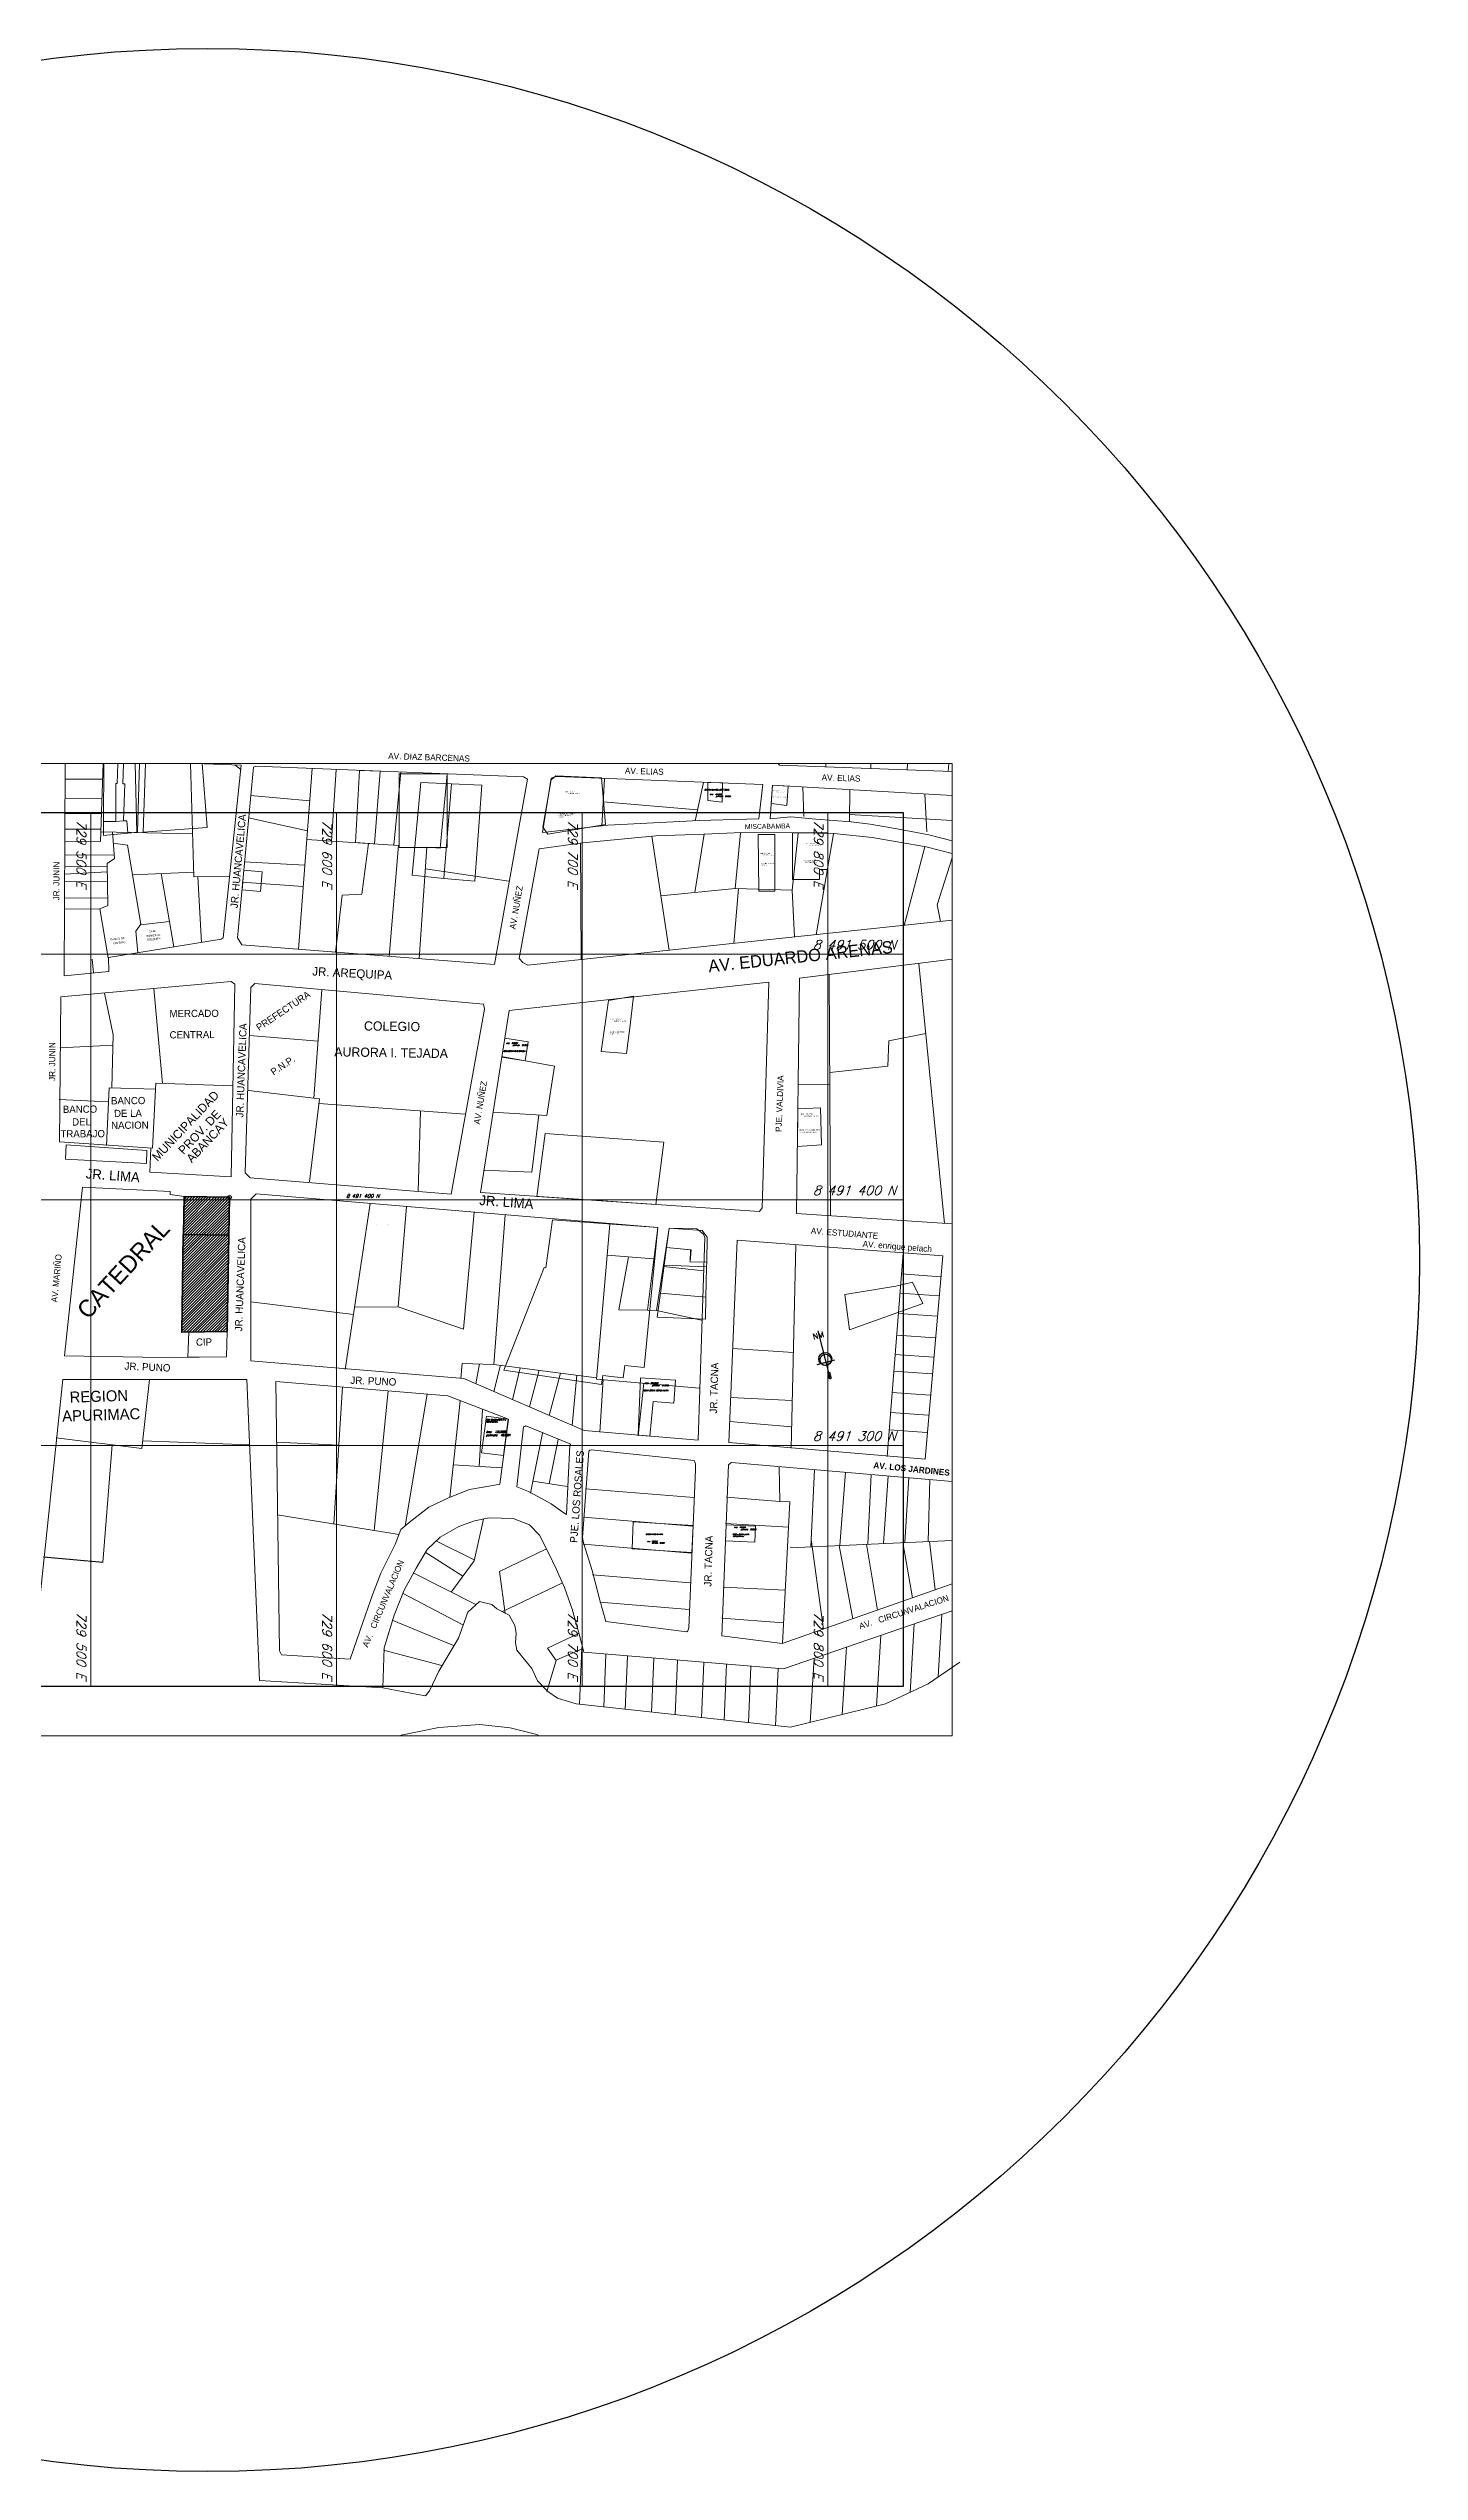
# Model space of a CAD drawing. Header units: metres. Extents: x 729055 to 734858, y 8489029 to 8491869.
# Drawn here: x 729483 to 730041, y 8490882 to 8491869 of the extents above; entities that cross this region are included whole.
import ezdxf
from ezdxf.enums import TextEntityAlignment as Align

# ---------------------------------------------------------------- set-up
doc = ezdxf.new("R2010")
doc.units = ezdxf.units.M
for name, color, linetype, lineweight in [('AREA DE EXCAVACION', 5, 'Continuous', 60), ('CATASTRO', 1, 'Continuous', 18), ('COTAS', 42, 'Continuous', 5), ('GRILLAS', 7, 'Continuous', 0), ('HACH', 7, 'Continuous', 0), ('lotes', 146, 'Continuous', 18), ('TEXTO', 7, 'Continuous', 0)]:
    doc.layers.add(name, color=color, linetype=linetype, lineweight=lineweight)
doc.layers.add('manzanas', color=2, linetype='Continuous')
doc.styles.add('MEMBRET', font='romab___.ttf', dxfattribs={"height": 0.5})
doc.styles.add('ROMANT', font='ROMANT')
doc.styles.add('SIMPLEX', font='simplex.shx', dxfattribs={"width": 0.75, "oblique": 20, "height": 1.75})
doc.styles.get("Standard").update_dxf_attribs({"font": 'BELL.TTF'})

msp = doc.modelspace()

# ---------------------------------------------------------------- hatches: boundary and pattern name
at = {"layer": 'HACH'}
h = msp.add_hatch(dxfattribs=at)
h.set_pattern_fill('ANSI31', color=256, scale=0.25)
h.paths.add_polyline_path([(729556.287, 8491385.496), (729556.519, 8491400.994), (729538.021, 8491401.271), (729537.789, 8491385.773)])
h.paths.add_polyline_path([(729537.689, 8491385.774), (729537.095, 8491346.059), (729555.482, 8491346.354), (729556.287, 8491385.496)])

# ---------------------------------------------------------------- linework, layer by layer
at = {"lineweight": 0}
for p, q in [((729780.292, 8491576.874), (729779.777, 8491577.588)), ((729489.8, 8491416.44), (729490.012, 8491422.357)), ((729490.012, 8491422.357), (729522.812, 8491419.957)), ((729522.812, 8491419.957), (729522.771, 8491414.669)), ((729522.771, 8491414.669), (729489.8, 8491416.44)), ((729626.403, 8491182.004), (729625.673, 8491181.81)), ((729641.655, 8491185.187), (729626.403, 8491182.004)), ((729658.418, 8491186.418), (729641.655, 8491185.187)), ((729670.749, 8491184.948), (729658.418, 8491186.418))]:
    msp.add_line(p, q, dxfattribs=at)
for p, q in [((729801.091, 8491326.886), (729796.033, 8491346.552)), ((729802.777, 8491334.715), (729795.542, 8491332.81)), ((729802.777, 8491334.715), (729799.317, 8491333.785)), ((729504.945, 8491252.368), (729480.835, 8491254.442))]:
    msp.add_line(p, q)
at = {"color": 5, "lineweight": -3, "flags": 128}
msp.add_lwpolyline([(729830.647, 8491557.588), (729830.647, 8491201.81), (729290.867, 8491201.81), (729290.867, 8491557.588), (729830.647, 8491557.588)], close=True, dxfattribs=at)
at = {"lineweight": 0}
msp.add_lwpolyline([(729501.184, 8491492.277), (729500.635, 8491497.946)], dxfattribs=at)
at = {"const_width": 0.432}
for points in [[(729799.898, 8491329.687), (729800.601, 8491326.956)], [(729800.784, 8491329.915), (729801.487, 8491327.184)]]:
    msp.add_lwpolyline(points, dxfattribs=at)
at = {"color": 251}
msp.add_circle((729547.655, 8491375.445), 493.151, dxfattribs=at)
for centre, radius in [((729798.956, 8491335.188), 2.63), ((729799.06, 8491334.782), 2.287)]:
    msp.add_circle(centre, radius)
at = {"layer": 'AREA DE EXCAVACION', "color": 12, "true_color": 0xd90d02, "flags": 128}
for points in [[(729556.519, 8491400.994), (729538.021, 8491401.271), (729537.789, 8491385.773), (729556.287, 8491385.496)], [(729556.287, 8491385.496), (729537.789, 8491385.773), (729537.689, 8491385.774), (729537.095, 8491346.059), (729555.482, 8491346.354)]]:
    msp.add_lwpolyline(points, close=True, dxfattribs=at)
at = {"layer": 'CATASTRO'}
for p, q in [((729489.604, 8491577.47), (729489.152, 8491491.112)), ((729489.685, 8491577.588), (729489.604, 8491577.47)), ((729561.309, 8491576.849), (729542.456, 8491577.588)), ((729553.892, 8491506.632), (729561.309, 8491576.849)), ((729561.127, 8491575.131), (729558.677, 8491576.952)), ((729566.306, 8491576.104), (729559.762, 8491506.518)), ((729567.239, 8491576.51), (729566.306, 8491576.104)), ((729676.187, 8491572.113), (729567.239, 8491576.51)), ((729850.647, 8491574.286), (729780.292, 8491576.874)), ((729664.371, 8491495.743), (729677.733, 8491571.231)), ((729677.733, 8491571.231), (729676.187, 8491572.113)), ((729687.455, 8491571.569), (729683.822, 8491549.463)), ((729689.609, 8491572.227), (729687.455, 8491571.569)), ((729773.502, 8491568.988), (729689.609, 8491572.227)), ((729771.91, 8491554.981), (729773.502, 8491568.988)), ((729776.511, 8491554.981), (729777.516, 8491568.678)), ((729777.516, 8491568.678), (729850.647, 8491564.568)), ((729784.915, 8491555.801), (729776.511, 8491554.981)), ((729795.09, 8491554.838), (729784.915, 8491555.801)), ((729683.822, 8491549.463), (729710.496, 8491552.391)), ((729700.352, 8491545.212), (729730.011, 8491548.16)), ((729710.496, 8491552.391), (729747.664, 8491554.383)), ((729730.011, 8491548.16), (729749.728, 8491548.843)), ((729747.664, 8491554.383), (729771.91, 8491554.981)), ((729749.728, 8491548.843), (729765.065, 8491549.401)), ((729765.065, 8491549.401), (729789.026, 8491549.375)), ((729789.026, 8491549.375), (729802.403, 8491549.081)), ((729809.451, 8491553.806), (729795.09, 8491554.838)), ((729802.403, 8491549.081), (729818.008, 8491547.479)), ((729817.214, 8491552.905), (729809.451, 8491553.806)), ((729828.901, 8491550.878), (729817.214, 8491552.905)), ((729818.008, 8491547.479), (729840.073, 8491543.634)), ((729841.071, 8491548.506), (729828.901, 8491550.878)), ((729850.647, 8491546.036), (729841.071, 8491548.506)), ((729674.392, 8491498.208), (729682.497, 8491542.784)), ((729682.497, 8491542.784), (729700.352, 8491545.212)), ((729840.073, 8491543.634), (729850.647, 8491540.92)), ((729553.04, 8491506.04), (729553.892, 8491506.632)), ((729559.762, 8491506.518), (729561.475, 8491503.711)), ((729850.647, 8491513.802), (729677.908, 8491495.463)), ((729507.26, 8491498.587), (729553.04, 8491506.04)), ((729507.401, 8491492.878), (729507.26, 8491498.587)), ((729561.475, 8491503.711), (729664.371, 8491495.743)), ((729675.914, 8491496.483), (729674.392, 8491498.208)), ((729677.908, 8491495.463), (729675.914, 8491496.483)), ((729850.647, 8491497.916), (729788.425, 8491490.136)), ((729557.189, 8491488.757), (729487.841, 8491482.609)), ((729489.152, 8491491.112), (729507.401, 8491492.878)), ((729558.702, 8491487.694), (729557.189, 8491488.757)), ((729557.213, 8491409.261), (729558.702, 8491487.694)), ((729566.761, 8491488.031), (729565.231, 8491486.312)), ((729659.816, 8491479.617), (729566.761, 8491488.031)), ((729670.376, 8491476.99), (729775.943, 8491488.489)), ((729775.943, 8491488.489), (729773.27, 8491396.617)), ((729788.425, 8491490.136), (729787.289, 8491394.326)), ((729487.841, 8491482.609), (729487.296, 8491423.508)), ((729565.231, 8491486.312), (729562.864, 8491410.949)), ((729646.669, 8491402.227), (729660.251, 8491477.587)), ((729658.639, 8491402.876), (729670.376, 8491476.99)), ((729660.251, 8491477.587), (729659.816, 8491479.617)), ((729487.296, 8491423.508), (729525.114, 8491420.952)), ((729524.545, 8491420.99), (729524.016, 8491411.257)), ((729524.016, 8491411.257), (729557.217, 8491409.26)), ((729562.864, 8491410.949), (729564.064, 8491409.692)), ((729564.064, 8491409.692), (729564.89, 8491408.827)), ((729564.89, 8491408.827), (729646.669, 8491402.227)), ((729496.631, 8491405.06), (729489.358, 8491336.471)), ((729565.153, 8491334.444), (729565.197, 8491400.264)), ((729565.197, 8491400.264), (729567.321, 8491402.311)), ((729567.321, 8491402.311), (729730.855, 8491388.685)), ((729772.187, 8491395.148), (729658.639, 8491402.876)), ((729730.855, 8491388.685), (729726.65, 8491354.959)), ((729730.27, 8491354.922), (729735.464, 8491388.412)), ((729735.464, 8491388.412), (729746.703, 8491388.188)), ((729746.703, 8491388.188), (729749.362, 8491386.014)), ((729773.27, 8491396.617), (729772.187, 8491395.148)), ((729787.289, 8491394.326), (729850.647, 8491390.113)), ((729749.988, 8491384.566), (729747.195, 8491302.076)), ((729749.362, 8491386.014), (729749.988, 8491384.566)), ((729763.121, 8491383.555), (729759.672, 8491301.169)), ((729846.79, 8491377.11), (729763.121, 8491383.555)), ((729839.563, 8491294.359), (729846.79, 8491377.11)), ((729726.65, 8491354.959), (729730.27, 8491354.922)), ((729651.87, 8491327.148), (729565.153, 8491334.444)), ((729473.443, 8491181.81), (729488.672, 8491326.831)), ((729488.672, 8491326.831), (729563.526, 8491326.742)), ((729563.526, 8491326.742), (729568.664, 8491204.255)), ((729645.358, 8491320.16), (729575.356, 8491326.043)), ((729575.356, 8491326.043), (729576.78, 8491216.377)), ((729669.999, 8491310.61), (729645.358, 8491320.16)), ((729700.792, 8491306.061), (729651.87, 8491327.148)), ((729666.583, 8491284.162), (729669.999, 8491310.61)), ((729676.18, 8491307.469), (729673.497, 8491283.17)), ((729676.647, 8491307.671), (729676.18, 8491307.469)), ((729677.073, 8491307.967), (729676.647, 8491307.671)), ((729695.383, 8491300.495), (729677.073, 8491307.967)), ((729693.671, 8491271.901), (729694.997, 8491300.105)), ((729694.997, 8491300.105), (729695.383, 8491300.495)), ((729747.195, 8491302.076), (729700.792, 8491306.061)), ((729759.672, 8491301.169), (729839.563, 8491294.359)), ((729702.766, 8491297.653), (729700.122, 8491262.498)), ((729703.172, 8491297.996), (729702.766, 8491297.653)), ((729703.638, 8491298.199), (729703.172, 8491297.996)), ((729745.669, 8491293.813), (729703.638, 8491298.199)), ((729743.465, 8491225.729), (729746.124, 8491290.072)), ((729745.871, 8491293.346), (729745.669, 8491293.813)), ((729746.109, 8491292.284), (729745.871, 8491293.346)), ((729746.124, 8491290.072), (729746.109, 8491292.284)), ((729759.538, 8491292.124), (729756.885, 8491222.513)), ((729760.35, 8491292.809), (729759.538, 8491292.124)), ((729760.797, 8491293.058), (729760.35, 8491292.809)), ((729850.647, 8491285.351), (729760.797, 8491293.058)), ((729645.622, 8491278.667), (729654.144, 8491282.034)), ((729654.144, 8491282.034), (729662.786, 8491283.456)), ((729662.786, 8491283.456), (729666.583, 8491284.162)), ((729673.497, 8491283.17), (729678.219, 8491281.225)), ((729678.219, 8491281.225), (729682.046, 8491279.17)), ((729630.359, 8491269.099), (729637.643, 8491274.814)), ((729637.643, 8491274.814), (729645.622, 8491278.667)), ((729656.267, 8491269.308), (729662.165, 8491270.538)), ((729662.165, 8491270.538), (729671.921, 8491270.28)), ((729671.921, 8491270.28), (729678.608, 8491267.636)), ((729682.046, 8491279.17), (729687.345, 8491276.145)), ((729687.345, 8491276.145), (729692.145, 8491272.737)), ((729692.145, 8491272.737), (729693.671, 8491271.901)), ((729618.036, 8491247.993), (729623.896, 8491259.691)), ((729623.896, 8491259.691), (729626.278, 8491265.719)), ((729626.278, 8491265.719), (729630.359, 8491269.099)), ((729636.971, 8491257.657), (729642.255, 8491262.614)), ((729642.255, 8491262.614), (729649.805, 8491266.946)), ((729649.805, 8491266.946), (729656.267, 8491269.308)), ((729678.608, 8491267.636), (729682.657, 8491263.403)), ((729682.657, 8491263.403), (729686.316, 8491256.226)), ((729700.122, 8491262.498), (729700.571, 8491260.307)), ((729700.571, 8491260.307), (729704.097, 8491249.078)), ((729627.604, 8491240.997), (729632.519, 8491250.01)), ((729632.519, 8491250.01), (729636.971, 8491257.657)), ((729686.316, 8491256.226), (729689.491, 8491249.782)), ((729689.491, 8491249.782), (729692.871, 8491242.096)), ((729614.75, 8491239.188), (729618.036, 8491247.993)), ((729623.561, 8491230.864), (729627.604, 8491240.997)), ((729692.871, 8491242.096), (729695.941, 8491233.332)), ((729704.097, 8491249.078), (729707.212, 8491237.006)), ((729781.423, 8491219.353), (729850.647, 8491243.592)), ((729610.917, 8491228.315), (729614.75, 8491239.188)), ((729619.436, 8491217.59), (729623.561, 8491230.864)), ((729649.687, 8491221.475), (729653.45, 8491232.096)), ((729653.45, 8491232.096), (729658.274, 8491236.389)), ((729658.274, 8491236.389), (729663.312, 8491235.216)), ((729663.312, 8491235.216), (729665.346, 8491233.468)), ((729665.346, 8491233.468), (729670.369, 8491230.859)), ((729670.369, 8491230.859), (729672.655, 8491226.629)), ((729695.941, 8491233.332), (729698.817, 8491223.199)), ((729707.212, 8491237.006), (729709.648, 8491228.299)), ((729781.995, 8491209.06), (729850.647, 8491232.663)), ((729605.631, 8491212.983), (729610.917, 8491228.315)), ((729641.642, 8491208.049), (729649.687, 8491221.475)), ((729672.655, 8491226.629), (729673.184, 8491223.602)), ((729673.184, 8491223.602), (729672.911, 8491219.586)), ((729698.817, 8491223.199), (729700.712, 8491215.765)), ((729709.648, 8491228.299), (729742.67, 8491224.107)), ((729742.67, 8491224.107), (729743.056, 8491224.497)), ((729743.056, 8491224.497), (729743.465, 8491225.729)), ((729756.885, 8491222.513), (729781.423, 8491219.353)), ((729576.78, 8491216.377), (729577.694, 8491214.777)), ((729577.694, 8491214.777), (729605.631, 8491212.983)), ((729618.861, 8491201.363), (729619.436, 8491217.59)), ((729672.911, 8491219.586), (729673.468, 8491216.626)), ((729673.468, 8491216.626), (729676.532, 8491212.772)), ((729676.532, 8491212.772), (729679.481, 8491209.2)), ((729700.712, 8491215.765), (729781.995, 8491209.06)), ((729840.805, 8491202.89), (729853.687, 8491211.76)), ((729568.664, 8491204.255), (729618.861, 8491201.363)), ((729618.861, 8491201.363), (729633.182, 8491198.577)), ((729637.957, 8491200.046), (729641.642, 8491208.049)), ((729679.481, 8491209.2), (729681.84, 8491204.121)), ((729681.84, 8491204.121), (729686.097, 8491199.768)), ((729823.521, 8491194.85), (729840.805, 8491202.89)), ((729633.182, 8491198.577), (729636.242, 8491198.076)), ((729636.242, 8491198.076), (729637.957, 8491200.046)), ((729686.097, 8491199.768), (729690.045, 8491197.103)), ((729690.045, 8491197.103), (729697.639, 8491194.781)), ((729697.639, 8491194.781), (729784.772, 8491185.352)), ((729784.772, 8491185.352), (729823.521, 8491194.85)), ((729626.403, 8491182.004), (729625.673, 8491181.81)), ((729641.655, 8491185.187), (729626.403, 8491182.004)), ((729658.417, 8491186.418), (729641.655, 8491185.187)), ((729670.749, 8491184.948), (729658.417, 8491186.418)), ((729681.556, 8491182.262), (729670.749, 8491184.948)), ((729681.556, 8491182.262), (729670.749, 8491184.948)), ((729682.54, 8491181.81), (729681.556, 8491182.262)), ((729682.54, 8491181.81), (729681.556, 8491182.262))]:
    msp.add_line(p, q, dxfattribs=at)
for points in [[(729538.024, 8491401.271), (729532.301, 8491402.123), (729532.408, 8491403.388), (729496.631, 8491405.06)], [(729489.358, 8491336.471), (729521.215, 8491335.926), (729532.996, 8491335.777), (729555.273, 8491335.991), (729555.482, 8491346.354)]]:
    msp.add_lwpolyline(points, dxfattribs=at)
at = {"layer": 'GRILLAS'}
msp.add_lwpolyline([(729270.867, 8491181.81), (729270.867, 8491577.588), (729850.647, 8491577.588), (729850.647, 8491181.81)], close=True, dxfattribs=at)
for points in [[(729290.867, 8491201.81), (729830.647, 8491201.81), (729830.647, 8491557.588), (729290.867, 8491557.588), (729290.867, 8491201.81)], [(729290.867, 8491201.81), (729290.867, 8491557.588), (729830.647, 8491557.588), (729830.647, 8491201.81), (729290.867, 8491201.81)], [(729500, 8491201.81), (729500, 8491557.588)], [(729600, 8491201.81), (729600, 8491557.588)], [(729700, 8491201.81), (729700, 8491557.588)], [(729800, 8491201.81), (729800, 8491557.588)], [(729290.867, 8491500), (729830.647, 8491500)], [(729290.867, 8491400), (729830.647, 8491400)], [(729290.867, 8491300), (729830.647, 8491300)]]:
    msp.add_lwpolyline(points, dxfattribs=at)
at = {"layer": 'lotes'}
for p, q in [((729504.012, 8491545.78), (729505.077, 8491577.588)), ((729518.77, 8491549.458), (729518.133, 8491577.588)), ((729540.587, 8491577.566), (729541.997, 8491531.351)), ((729584.515, 8491501.817), (729590.155, 8491575.482)), ((729799.18, 8491576.179), (729799.216, 8491577.588)), ((729817.491, 8491575.367), (729817.489, 8491577.588)), ((729832.274, 8491574.962), (729832.391, 8491577.588)), ((729849.02, 8491574.345), (729849.254, 8491577.588)), ((729489.571, 8491571.233), (729504.862, 8491571.17)), ((729599.899, 8491575.087), (729597.986, 8491545.954)), ((729607.748, 8491545.332), (729609.425, 8491574.701)), ((729626.248, 8491574.02), (729623.326, 8491544.339)), ((729642.253, 8491543.133), (729645.057, 8491573.258)), ((729708.08, 8491552.033), (729709.101, 8491571.353)), ((729746.062, 8491554.188), (729749.387, 8491569.791)), ((729789.864, 8491567.984), (729790.201, 8491555.922)), ((729808.991, 8491566.91), (729808.84, 8491554.12)), ((729489.498, 8491557.232), (729504.393, 8491557.17)), ((729489.529, 8491563.276), (729504.595, 8491563.214)), ((729565.028, 8491564.486), (729589.151, 8491562.368)), ((729708.607, 8491561.992), (729747.021, 8491558.689)), ((729808.872, 8491556.774), (729850.647, 8491554.359)), ((729839.452, 8491565.197), (729840.343, 8491549.738)), ((729489.439, 8491545.897), (729504.012, 8491545.78)), ((729489.465, 8491550.866), (729504.18, 8491550.805)), ((729504.146, 8491549.786), (729541.46, 8491548.949)), ((729509.654, 8491538.854), (729508.913, 8491549.679)), ((729564.176, 8491555.45), (729588.218, 8491550.186)), ((729587.943, 8491546.594), (729625.286, 8491544.214)), ((729728.378, 8491547.9), (729735.368, 8491501.467)), ((729745.882, 8491525.095), (729749.625, 8491548.726)), ((729762.26, 8491526.715), (729764.49, 8491549.264)), ((729787.866, 8491549.249), (729785.53, 8491525.937)), ((729795.232, 8491507.813), (729802.298, 8491548.942)), ((729489.409, 8491540.165), (729509.551, 8491540.352)), ((729506.683, 8491536.862), (729509.654, 8491538.854)), ((729506.953, 8491519.748), (729506.683, 8491536.862)), ((729515.044, 8491544.317), (729509.221, 8491545.176)), ((729520.384, 8491512.173), (729515.044, 8491544.317)), ((729562.49, 8491537.546), (729587.142, 8491536.136)), ((729610.37, 8491524.355), (729613.017, 8491544.996)), ((729625.286, 8491544.214), (729621.506, 8491498.946)), ((729633.69, 8491498.001), (729636.823, 8491543.479)), ((729636.823, 8491543.479), (729642.253, 8491543.133)), ((729699.567, 8491497.671), (729699.342, 8491544.989)), ((729839.42, 8491543.579), (729831.044, 8491511.609)), ((729844.478, 8491519.964), (729850.647, 8491539.084)), ((729489.352, 8491529.402), (729506.798, 8491529.565)), ((729489.368, 8491532.435), (729506.737, 8491533.44)), ((729489.384, 8491535.549), (729506.701, 8491535.71)), ((729541.937, 8491533.335), (729517.058, 8491532.19)), ((729528.691, 8491532.725), (729533.901, 8491502.871)), ((729541.997, 8491531.351), (729556.339, 8491531.599)), ((729543.546, 8491531.378), (729545.058, 8491504.685)), ((729561.704, 8491529.2), (729586.482, 8491527.513)), ((729636.212, 8491534.605), (729670.193, 8491529.652)), ((729762.26, 8491526.715), (729732.018, 8491523.724)), ((729763.704, 8491526.667), (729761.815, 8491504.27)), ((729785.53, 8491525.937), (729762.26, 8491526.715)), ((729785.53, 8491525.937), (729786.486, 8491506.886)), ((729489.294, 8491518.233), (729503.729, 8491518.368)), ((729489.317, 8491522.735), (729506.903, 8491522.899)), ((729503.684, 8491518.349), (729506.953, 8491519.748)), ((729507.056, 8491498.505), (729503.684, 8491518.349)), ((729599.685, 8491500.64), (729602.365, 8491523.925)), ((729602.365, 8491523.925), (729610.37, 8491524.355)), ((729845.831, 8491513.177), (729844.478, 8491519.964)), ((729518.327, 8491509.291), (729520.384, 8491512.173)), ((729519.129, 8491500.469), (729518.327, 8491509.291)), ((729520.322, 8491511.882), (729532.119, 8491513.276)), ((729800.478, 8491491.54), (729801.147, 8491393.405)), ((729837.078, 8491496.111), (729847.535, 8491390.32)), ((729505.677, 8491484.126), (729509.208, 8491467.077)), ((729529.291, 8491447.332), (729525.708, 8491485.899)), ((729594.095, 8491485.445), (729590.824, 8491441.315)), ((729509.208, 8491467.077), (729508.667, 8491445.52)), ((729564.643, 8491466.814), (729592.542, 8491464.483)), ((729824.862, 8491464.693), (729839.886, 8491467.7)), ((729487.44, 8491461.826), (729509.104, 8491462.939)), ((729667.222, 8491458.3), (729688.745, 8491454.29)), ((729824.421, 8491454.389), (729824.862, 8491464.693)), ((729525.114, 8491420.952), (729526.554, 8491447.432)), ((729526.554, 8491447.432), (729557.916, 8491446.28)), ((729688.745, 8491454.29), (729685.587, 8491434.286)), ((729800.75, 8491451.746), (729824.421, 8491454.389)), ((729487.243, 8491440.819), (729507.298, 8491439.866)), ((729506.48, 8491422.115), (729507.559, 8491445.555)), ((729507.559, 8491445.555), (729526.419, 8491444.947)), ((729564.202, 8491444.41), (729593.107, 8491441.049)), ((729593.107, 8491441.049), (729589.078, 8491407.33)), ((729592.879, 8491439.147), (729652.35, 8491434.834)), ((729787.819, 8491446.715), (729800.782, 8491446.911)), ((729634.173, 8491436.152), (729633.28, 8491403.318)), ((729685.587, 8491434.286), (729663.62, 8491435.577)), ((729682.392, 8491434.474), (729679.496, 8491411.262)), ((729679.496, 8491411.262), (729659.879, 8491411.976)), ((729613.723, 8491398.445), (729603.631, 8491330.934)), ((729625.185, 8491356.316), (729628.485, 8491397.215)), ((729656.134, 8491394.911), (729651.736, 8491347.263)), ((729664.075, 8491332.974), (729668.662, 8491393.867)), ((729711.296, 8491390.054), (729705.836, 8491326.984)), ((729785.065, 8491298.858), (729786.941, 8491381.577)), ((729824.181, 8491295.518), (729830.656, 8491378.202)), ((729710.2, 8491377.394), (729729.063, 8491375.987)), ((729718.853, 8491376.749), (729714.925, 8491355.141)), ((729733.042, 8491372.794), (729749.529, 8491370.987)), ((729829.995, 8491369.77), (729845.839, 8491368.661)), ((729606.961, 8491353.214), (729565.169, 8491358.436)), ((729829.386, 8491361.992), (729845.159, 8491360.888)), ((729625.185, 8491356.316), (729607.42, 8491356.281)), ((729651.736, 8491347.263), (729625.185, 8491356.316)), ((729714.925, 8491355.141), (729726.65, 8491354.959)), ((729730.27, 8491354.922), (729748.628, 8491350.989)), ((729828.734, 8491353.668), (729844.431, 8491352.569)), ((729761.274, 8491339.447), (729785.948, 8491337.812)), ((729828.04, 8491344.799), (729843.655, 8491343.705)), ((729651.123, 8491333.371), (729650.628, 8491327.249)), ((729664.075, 8491332.974), (729651.123, 8491333.371)), ((729656.686, 8491325.072), (729658.257, 8491333.152)), ((729666.844, 8491332.611), (729664.018, 8491321.912)), ((729705.88, 8491327.493), (729664.075, 8491332.974)), ((729671.724, 8491318.59), (729674.812, 8491331.567)), ((729682.5, 8491330.558), (729678.591, 8491315.631)), ((729686.54, 8491312.204), (729691.154, 8491329.424)), ((729826.901, 8491330.258), (729842.384, 8491329.174)), ((729827.424, 8491336.928), (729842.967, 8491335.84)), ((729523.883, 8491326.789), (729520.806, 8491298.751)), ((729602.523, 8491323.76), (729599.021, 8491268)), ((729615.339, 8491265.353), (729621.022, 8491322.205)), ((729628.036, 8491267.273), (729637.006, 8491320.862)), ((729696.018, 8491308.119), (729697.878, 8491328.542)), ((729705.836, 8491326.984), (729747.687, 8491323.343)), ((729707.211, 8491305.376), (729708.589, 8491326.745)), ((729722.765, 8491303.914), (729725.143, 8491325.305)), ((729760.438, 8491319.473), (729785.504, 8491318.233)), ((729826.216, 8491321.507), (729841.619, 8491320.428)), ((729650.343, 8491318.033), (729646.151, 8491278.866)), ((729658.159, 8491291.386), (729659.519, 8491314.475)), ((729760.027, 8491309.65), (729785.262, 8491307.527)), ((729825.575, 8491313.322), (729840.903, 8491312.249)), ((729520.806, 8491298.751), (729485.947, 8491303.041)), ((729508.772, 8491300.232), (729504.945, 8491252.368)), ((729521.151, 8491301.9), (729564.64, 8491300.188)), ((729575.677, 8491301.291), (729601.034, 8491300.056)), ((729683.857, 8491304.993), (729678.983, 8491280.577)), ((729686.638, 8491284.394), (729690.314, 8491302.356)), ((729825.023, 8491306.271), (729840.286, 8491305.203)), ((729647.566, 8491292.084), (729667.215, 8491290.788)), ((729780.191, 8491291.249), (729780.506, 8491277.161)), ((729794.536, 8491290.164), (729793.058, 8491258.688)), ((729693.971, 8491283.254), (729679.953, 8491285.433)), ((729701.385, 8491282.352), (729745.42, 8491278.711)), ((729804.829, 8491259.224), (729807.155, 8491289.082)), ((729817.649, 8491288.182), (729816.225, 8491259.742)), ((729824.595, 8491287.586), (729822.685, 8491260.036)), ((729831.304, 8491260.428), (729832.99, 8491286.866)), ((729841.516, 8491286.134), (729840.848, 8491260.862)), ((729575.9, 8491271.749), (729625.484, 8491263.708)), ((729656.049, 8491253.011), (729659.928, 8491270.015)), ((729700.514, 8491270.796), (729744.939, 8491267.123)), ((729780.506, 8491277.161), (729758.8, 8491278.903)), ((729780.506, 8491277.161), (729784.505, 8491277.045)), ((729784.505, 8491277.045), (729781.535, 8491219.353)), ((729656.133, 8491253.38), (729640.519, 8491261.109)), ((729700.452, 8491259.8), (729744.485, 8491256.159)), ((729783.972, 8491266.695), (729758.389, 8491268.159)), ((729784.672, 8491258.307), (729850.647, 8491261.308)), ((729793.197, 8491261.65), (729798.214, 8491225.191)), ((729815.753, 8491259.721), (729820.198, 8491232.885)), ((729834.426, 8491237.912), (729830.522, 8491260.392)), ((729841.312, 8491260.883), (729843.714, 8491241.164)), ((729651.427, 8491246.686), (729636.119, 8491256.507)), ((729646.74, 8491240.27), (729656.049, 8491253.011)), ((729666.426, 8491248.588), (729685.223, 8491257.783)), ((729810.229, 8491229.396), (729804.609, 8491259.214)), ((729656.772, 8491235.166), (729631.303, 8491248.126)), ((729668.668, 8491231.507), (729666.426, 8491248.588)), ((729667.366, 8491232.183), (729691.779, 8491243.91)), ((729704.289, 8491247.273), (729743.98, 8491243.991)), ((729757.401, 8491242.341), (729782.65, 8491241.017)), ((729651.425, 8491226.975), (729626.92, 8491239.797)), ((729707.156, 8491236.216), (729743.533, 8491233.208)), ((729844.919, 8491205.76), (729846.463, 8491231.174)), ((729622.73, 8491228.885), (729647.706, 8491218.479)), ((729698.484, 8491223.386), (729685.856, 8491217.422)), ((729756.917, 8491229.708), (729781.969, 8491227.779)), ((729819.808, 8491193.87), (729821.555, 8491222.615)), ((729833.478, 8491199.465), (729835.168, 8491227.293)), ((729642.851, 8491210.38), (729619.159, 8491216.696)), ((729689.449, 8491212.41), (729685.673, 8491199.834)), ((729685.856, 8491217.422), (729689.449, 8491212.41)), ((729689.739, 8491212.639), (729700.079, 8491217.16)), ((729698.938, 8491194.501), (729699.937, 8491217.717)), ((729708.791, 8491193.433), (729709.714, 8491214.888)), ((729717.483, 8491192.491), (729718.416, 8491214.169)), ((729728.193, 8491191.331), (729729.138, 8491213.282)), ((729737.829, 8491190.286), (729738.785, 8491212.485)), ((729748.586, 8491189.121), (729749.553, 8491211.595)), ((729757.765, 8491188.126), (729758.742, 8491210.836)), ((729792.842, 8491187.265), (729794.423, 8491213.291)), ((729805.895, 8491190.462), (729807.556, 8491217.804)), ((729767.679, 8491187.051), (729768.668, 8491210.016)), ((729778.725, 8491185.854), (729779.725, 8491209.102))]:
    msp.add_line(p, q, dxfattribs=at)
for points in [[(729505.297, 8491577.588), (729505.203, 8491553.895), (729510.195, 8491553.944), (729510.259, 8491569.444), (729510.81, 8491569.422), (729511.035, 8491577.588)], [(729519.868, 8491577.588), (729519.111, 8491549.583), (729515.101, 8491549.184), (729514.704, 8491554.168), (729513.356, 8491554.231), (729513.922, 8491569.3), (729513.143, 8491569.331), (729513.366, 8491577.588)], [(729542.453, 8491577.588), (729545.321, 8491577.476), (729547.461, 8491551.526), (729521.361, 8491549.626), (729522.314, 8491577.588)], [(729615.537, 8491544.835), (729607.748, 8491545.332), (729609.425, 8491574.701), (729617.836, 8491574.36), (729615.537, 8491544.835)], [(729625.561, 8491543.369), (729625.561, 8491573.369), (729645.061, 8491573.369), (729645.061, 8491543.369)], [(729513.356, 8491554.231), (729510.195, 8491553.944), (729505.203, 8491553.895), (729505.18, 8491548.195), (729515.101, 8491549.184), (729514.704, 8491554.168)]]:
    msp.add_lwpolyline(points, dxfattribs=at)
for points in [[(729625.561, 8491573.369), (729625.561, 8491543.369), (729645.061, 8491543.369), (729645.061, 8491573.369)], [(729625.561, 8491543.369), (729625.561, 8491573.369), (729645.061, 8491573.369), (729645.061, 8491543.369)], [(729634.42, 8491569.863), (729646.789, 8491569.32), (729643.746, 8491530.789), (729630.772, 8491532.039)], [(729646.789, 8491569.32), (729659.147, 8491568.777), (729656.304, 8491529.58), (729643.746, 8491530.789)], [(729689.247, 8491572.474), (729707.867, 8491571.698), (729709.544, 8491552.748), (729686.069, 8491548.839), (729684.059, 8491551.669), (729687.371, 8491570.929)], [(729751.099, 8491569.853), (729757.114, 8491569.621), (729757.057, 8491561.791), (729751.099, 8491562.498)], [(729771.673, 8491548.644), (729778.473, 8491548.644), (729778.473, 8491525.644), (729771.905, 8491525.644), (729771.673, 8491548.644)], [(729785.6, 8491549.383), (729800, 8491549.383), (729800, 8491534.383), (729796.6, 8491534.383), (729796.6, 8491530.383), (729785.6, 8491530.383)], [(729785.6, 8491549.382), (729800, 8491549.383), (729800, 8491534.383), (729796.6, 8491534.383), (729796.6, 8491530.383), (729785.6, 8491530.383)], [(729562.361, 8491534.119), (729569.828, 8491533.413), (729569.075, 8491525.449), (729561.609, 8491526.154), (729562.361, 8491534.119)], [(729720.936, 8491482.904), (729710.776, 8491481.034), (729707.736, 8491460.374), (729718.026, 8491459.444), (729719.516, 8491470.994)], [(729668.599, 8491465.772), (729678.081, 8491464.271), (729676.861, 8491456.567), (729667.379, 8491458.069)], [(729787.796, 8491436.985), (729797.046, 8491437.345), (729797.396, 8491422.285), (729787.616, 8491421.645)], [(729684.929, 8491426.89), (729733.227, 8491423.363), (729729.974, 8491398.021), (729681.586, 8491401.314)], [(729687.97, 8491391.827), (729730.855, 8491388.685), (729725.281, 8491331.707), (729717.32, 8491332.505), (729716.773, 8491327.535), (729708.476, 8491328.477), (729707.932, 8491324.767), (729668.196, 8491330.584), (729684.503, 8491372.419), (729685.196, 8491372.323)], [(729750.955, 8491384.771), (729750.729, 8491374.531), (729744.002, 8491374.759), (729744.389, 8491379.559), (729734.384, 8491380.48), (729735.463, 8491388.416), (729748.826, 8491387.422)], [(729744.089, 8491379.559), (729744.002, 8491374.759), (729750.729, 8491374.531), (729750.69, 8491372.731), (729733.409, 8491373.318), (729734.384, 8491380.48)], [(729750.69, 8491372.731), (729750.418, 8491360.376), (729731.861, 8491361.936), (729733.409, 8491373.318)], [(729750.418, 8491360.376), (729750.22, 8491351.379), (729730.537, 8491352.2), (729731.861, 8491361.936)], [(729806.973, 8491361.405), (729827.692, 8491364.831), (729834.498, 8491366.468), (729838.699, 8491357.725), (729808.753, 8491347.014)], [(729555.482, 8491346.354), (729539.884, 8491346.104), (729539.554, 8491335.84), (729555.273, 8491335.991)], [(729738.066, 8491326.545), (729737.346, 8491317.175), (729728.876, 8491317.905), (729727.576, 8491303.765), (729722.796, 8491304.175), (729723.796, 8491327.525)], [(729668.014, 8491295.833), (729659.089, 8491296.995), (729661.026, 8491311.869), (729669.951, 8491310.707)], [(729745.185, 8491267.362), (729744.686, 8491256.372), (729720.323, 8491257.848), (729720.817, 8491268.838)], [(729758.607, 8491267.682), (729770.59, 8491267.048), (729770.342, 8491260.552), (729758.359, 8491261.186), (729758.607, 8491267.682)]]:
    msp.add_lwpolyline(points, close=True, dxfattribs=at)
at = {"layer": 'lotes', "elevation": 49}
msp.add_lwpolyline([(729783.306, 8491560.405), (729776.966, 8491561.245), (729777.516, 8491568.675), (729783.856, 8491568.325)], close=True, dxfattribs=at)
at = {"layer": 'manzanas', "color": 251}
msp.add_circle((729556.519, 8491400.994), 0.733, dxfattribs=at)

# ---------------------------------------------------------------- texts
at = {"layer": 'COTAS', "char_height": 0.125, "width": 0.08347, "attachment_point": 1}
for s, insert in [('7', (729615.166, 8491389.998)), ('6', (729615.416, 8491389.998)), ('5', (729615.666, 8491389.998)), ('4', (729615.916, 8491389.998)), ('3', (729616.166, 8491389.998)), ('2', (729616.416, 8491389.998)), ('1', (729616.666, 8491389.998)), ('1', (729620.137, 8491389.998)), ('2', (729620.387, 8491389.998)), ('3', (729620.637, 8491389.998)), ('4', (729620.887, 8491389.998)), ('5', (729621.137, 8491389.998)), ('6', (729621.387, 8491389.998)), ('7', (729621.637, 8491389.998))]:
    msp.add_mtext(s, dxfattribs=dict(at, insert=insert))
at = {"layer": 'GRILLAS', "style": 'SIMPLEX', "oblique": 20}
msp.add_text('8 491 400 N', height=1.5, dxfattribs=at).set_placement((729617.477, 8491401.5), align=Align.MIDDLE_RIGHT)
at = {"layer": 'lotes', "attachment_point": 1}
for s, insert, char_height, width in [('area   490.7434\\P         perimeter   86.9034', (729693.063, 8491566.256), 0.4, 6.5269), (' {\\H0.66667x;area   48.9867\\P         perimeter   28.1345}', (729777.691, 8491566.632), 0.45, 7.34825), ('Prop Alcira Salar Yaipas y Victor y Juan Azurin Camara', (729690.406, 8491557.295), 0.4, 6.5269), (' PROP. MARCOS VISCARRA ASCARZA', (729777.582, 8491564.074), 0.3, 7.34825), (' area   153.7228\\P         perimeter   59.3684\\P', (729772.494, 8491541.162), 0.4, 6.5269), (' prop. JESUS ALFARO OLIVERA', (729772.744, 8491537.017), 0.4, 6.5269), ('Prop. ASUNSION HURTADO DE OTERO', (729789.864, 8491538.07), 0.4, 6.52719), (' area   260.0000\\P         perimeter   66.8000\\P', (729790.746, 8491545.121), 0.4, 6.52719), ('SAMUEL MONTERO QUISPITUPA', (729711.362, 8491468.469), 0.45, 7.29023), (' área   224.8377\\P         perímetro   65.1851', (729711.448, 8491473.662), 0.45, 7.29023), ('PROP. JESUS HUMBETO CUARESMA FLORES', (729788.489, 8491428.576), 0.5, 8.19981), ('área   144.6705\\P         perímetro   49.4630\\P', (729788.852, 8491435.102), 0.5, 8.19981)]:
    msp.add_mtext(s, dxfattribs=dict(at, insert=insert, char_height=char_height, width=width))
at = {"layer": 'lotes', "attachment_point": 1, "style": 'SIMPLEX'}
for s, insert, char_height, width in [('CARRION OLIVARES JORGE TOBIAS', (729749.836, 8491567.1), 0.5, 12.80341), (' area   45.4683\\P         perimeter   27.2051', (729751.743, 8491565.26), 0.5, 8.05943), ('SEGUNDO CAMACHO CARMELIA', (729668.029, 8491460.732), 0.5, 11.58223), ('area   74.8764\\P         perimeter   34.7993', (729669.1, 8491463.942), 0.5, 8.16078), ('MEDINA SOSAYA TEOFILA HILARIA', (729724.671, 8491322.645), 0.54781, 13.51602), ('area   204.2744\\P         perimeter   74.5712', (729725.487, 8491325.612), 0.54781, 8.93522), ('PROP. CONSTRUCTORA PY J \\PINGENIEROS EIRL.', (729660.662, 8491310.639), 0.5, 21.89558), ('área   135.0008\\Pperímetro   48.0001', (729660.968, 8491305.911), 0.8, 12.96041), ('CORDOVA HOYOS YONI MARIA', (729725.982, 8491264.012), 0.4, 8.8392), (' área   268.5103\\P         perímetro   70.8226', (729726.345, 8491261.075), 0.4, 6.561), ('PROP- ZENON JULIAN TORRES ATAHUI', (729761.263, 8491264.043), 0.5, 8.19981), ('área   77.9917\\P         perímetro   37.0000\\P', (729761.909, 8491266.871), 0.5, 8.19981)]:
    msp.add_mtext(s, dxfattribs=dict(at, insert=insert, char_height=char_height, width=width))
at = {"layer": 'TEXTO', "lineweight": 0}
for s, height, rotation, p in [('AV. DIAZ BARCENAS', 2.5, 358.2299, (729621.061, 8491579.352)), ('AV. ELIAS', 2.5, 358.2299, (729717.379, 8491573.375)), ('AV. ELIAS', 2.5, 358.2299, (729797.438, 8491570.645)), ('JR. HUANCAVELICA', 3, 84.837349, (729559.808, 8491518.544)), ('MISCABAMBA', 2, 1.044154, (729766.258, 8491550.83)), ('JR. JUNIN', 2.5, 89.805814, (729487.266, 8491521.789)), ('AV. NUÑEZ', 2.5, 80.294788, (729672.881, 8491509.938)), ('BANCO DE', 0.8, 5.805814, (729508.129, 8491505.519)), ('MUNICIPAL', 0.8, 5.805814, (729522.559, 8491506.851)), ('AREQUIPA', 0.8, 5.805814, (729522.897, 8491505.401)), ('CAJA', 0.8, 5.805814, (729523.667, 8491508.784)), ('CREDITO', 0.8, 5.805814, (729509.202, 8491503.947)), ('AV. EDUARDO ARENAS', 5, 6.036119, (729751.63, 8491492.543)), ('MERCADO ', 2.9375, 0.403892, (729532.09, 8491474.274)), ('PREFECTURA', 2.8125, 33.925515, (729568.543, 8491468.585)), ('CENTRAL', 2.9375, 0.403892, (729532.124, 8491465.625)), ('JR. HUANCAVELICA', 3, 87.901155, (729562.134, 8491433.403)), ('COLEGIO', 3.75, 359.108017, (729611.204, 8491468.887)), ('JR. JUNIN', 2.5, 89.805814, (729485.551, 8491448.312)), ('P.N.P.', 2.8125, 33.925515, (729574.452, 8491450.463)), ('AURORA I. TEJADA', 3.75, 359.108017, (729599.132, 8491458.343)), ('AV. NUÑEZ', 2.5, 80.294788, (729658.332, 8491430.522)), ('PJE. VALDIVIA', 2.5, 87.844814, (729781.194, 8491427.518)), ('BANCO', 2.9375, 0.403892, (729488.688, 8491435.316)), ('BANCO', 2.9375, 0.403892, (729508.288, 8491438.804)), ('MUNICIPALIDAD', 3.52503, 46.619169, (729527.177, 8491415.419)), ('TRABAJO', 2.9375, 0.403892, (729487.714, 8491425.303)), ('DEL', 2.9375, 0.403892, (729492.453, 8491430.174)), ('NACION', 2.9375, 0.403892, (729508.326, 8491428.796)), ('DE LA', 2.9375, 0.403892, (729509.522, 8491433.653)), ('PROV. DE', 3.525, 46.619169, (729537.855, 8491418.088)), ('ABANCAY', 3.525, 46.619169, (729541.172, 8491414.757)), ('JR. LIMA', 4, 355.805814, (729497.897, 8491408.68)), ('JR. LIMA', 4, 355.805814, (729658.078, 8491397.854)), ('CATEDRAL', 7, 47.454614, (729498.95, 8491350.897)), ('AV. ESTUDIANTE', 2.5, 355.581058, (729793.005, 8491386.139)), ('JR. HUANCAVELICA', 3, 87.901155, (729561.636, 8491346.361)), ('AV. enrique pelach', 2.5, 355.581058, (729814.093, 8491380.8)), ('AV. MARIÑO', 2.5, 84.738594, (729486.427, 8491358.114)), ('CIP', 2.9375, 0.403892, (729542.861, 8491340.572)), ('JR. TACNA', 3, 88.44725, (729754.921, 8491312.905)), ('REGION ', 4.5, 1.805814, (729491.523, 8491317.366)), ('APURIMAC', 4.5, 1.805814, (729488.483, 8491309.657)), ('PJE. LOS ROSALES', 3, 85.78228, (729698.008, 8491260.239)), ('JR. TACNA', 3, 88.44725, (729752.621, 8491242.483)), ('AV.   CIRCUNVALACION', 2.5, 67.057316, (729612.779, 8491217.591)), ('AV.   CIRCUNVALACION', 2.5, 17.900366, (729813.21, 8491225.113))]:
    msp.add_text(s, height=height, rotation=rotation, dxfattribs=at).set_placement(p)
at = {"layer": 'TEXTO', "style": 'SIMPLEX', "oblique": 20}
for s, p in [('729 500 E', (729496.25, 8491554.588)), ('729 600 E', (729596.25, 8491554.588)), ('729 700 E', (729696.25, 8491554.588)), ('729 800 E', (729796.25, 8491554.588))]:
    msp.add_text(s, height=3.75, rotation=270, dxfattribs=at).set_placement(p, align=Align.MIDDLE_LEFT)
for s, p in [('8 491 500 N', (729827.647, 8491503.75)), ('8 491 400 N', (729827.647, 8491403.75)), ('8 491 300 N', (729827.647, 8491303.75))]:
    msp.add_text(s, height=3.75, dxfattribs=at).set_placement(p, align=Align.MIDDLE_RIGHT)
at = {"layer": 'TEXTO'}
for s, height, rotation, p in [('JR. AREQUIPA', 3.5, 357.052016, (729590.124, 8491491.261)), ('JR. PUNO', 3, 357.532387, (729513.72, 8491330.809)), ('JR. PUNO', 3, 357.532387, (729605.623, 8491325.071))]:
    msp.add_text(s, height=height, rotation=rotation, dxfattribs=at).set_placement(p)
at = {"layer": 'TEXTO', "style": 'ROMANT'}
msp.add_text('NM', height=2.2858, rotation=14.422971, dxfattribs=at).set_placement((729794.217, 8491343.055))
at = {"layer": 'TEXTO', "lineweight": 0, "style": 'MEMBRET'}
msp.add_text('AV. LOS JARDINES', height=2.5, rotation=354.194573, dxfattribs=at).set_placement((729818.443, 8491290.733))
at = {"layer": 'TEXTO', "style": 'SIMPLEX', "oblique": 20}
for s, p in [('729 500 E', (729496.25, 8491204.81)), ('729 600 E', (729596.25, 8491204.81)), ('729 700 E', (729696.25, 8491204.81)), ('729 800 E', (729796.25, 8491204.81))]:
    msp.add_text(s, height=3.75, rotation=270, dxfattribs=at).set_placement(p, align=Align.MIDDLE_RIGHT)

doc.saveas('drawing.dxf')
